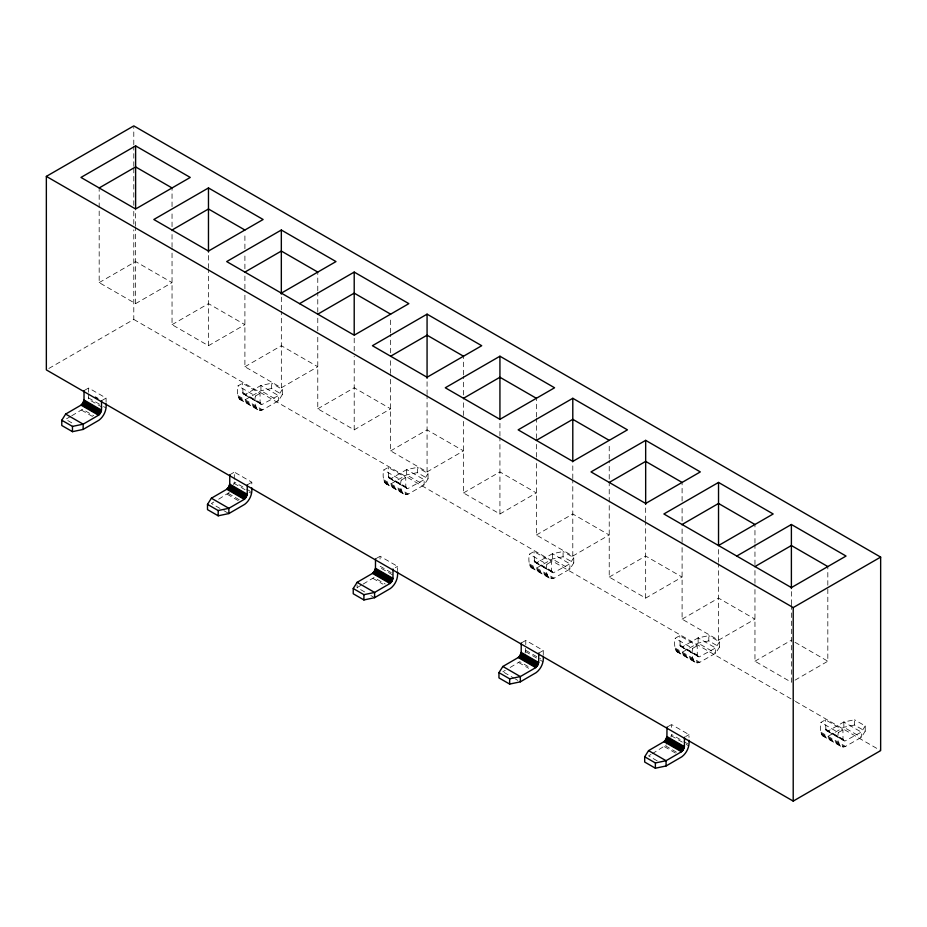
<?xml version="1.0" encoding="UTF-8"?>
<svg xmlns="http://www.w3.org/2000/svg" width="927" height="927" viewBox="0 0 927 927"><rect width="100%" height="100%" fill="white"/><g stroke="black" fill="none" stroke-linecap="round" stroke-linejoin="round"><path stroke-width="0.7" stroke-dasharray="4.63 3.48" d="M99.177 282.608L135.609 261.576L172.04 282.608L135.609 303.639L99.177 282.608L99.177 189.386M48.853 368.459L133.789 319.421L133.789 229.884M133.789 224.102L133.789 211.113M133.789 205.33L133.789 167.787M133.789 166.339L133.789 146.118M133.789 144.682L133.789 127.347M135.609 303.639L135.609 227.15M135.609 226.2L135.609 208.992M172.04 324.67L208.471 303.639L244.902 324.67L208.471 345.713L172.04 324.67L172.04 248.193M172.04 247.231L172.04 230.023M172.04 226.675L172.04 212.329M172.04 206.594L172.04 187.949M208.471 345.713L208.471 269.224M208.471 268.262L208.471 251.055M244.902 366.744L281.333 345.713L317.776 366.744L281.333 387.776L244.902 366.744L244.902 290.255M244.902 288.818L244.902 272.086M244.902 268.749L244.902 254.404M244.902 248.668L244.902 232.886M260.881 404.184L260.081 402.677L260.024 393.349L242.538 383.257L237.984 385.887L255.47 395.98C254.16 400.545 254.519 413.291 262.596 409.873L278.424 400.823L282.318 394.647L271.623 388.483L271.623 383.222L260.939 385.47L245.551 394.288L243.836 394.357M281.333 387.776L281.333 311.287M281.333 309.861L281.333 293.129M282.318 394.647L282.318 389.398L271.623 383.222M317.776 408.807L354.207 387.776L390.638 408.807L354.207 429.85L317.776 408.807L317.776 335.667M317.776 330.893L317.776 314.16M317.776 312.248L317.776 292.167M317.776 290.73L317.776 272.086M354.207 429.85L354.207 356.223M354.207 350.962L354.207 335.192M364.612 591.924L357.115 587.602L357.115 584.972M390.638 450.881L427.069 429.85L463.5 450.881L427.069 471.913L390.638 450.881L390.638 374.392M390.638 373.43L390.638 358.622M390.638 352.874L390.638 334.23M390.638 332.805L390.638 317.022M406.605 488.32L405.806 486.814L405.759 477.486L388.262 467.393L383.708 470.024L401.206 480.116C399.896 484.682 400.244 497.428 408.332 494.01L424.149 484.96L428.042 478.784L417.347 472.619L417.347 467.359L406.663 469.607L391.275 478.425L389.572 478.483M427.069 471.913L427.069 395.423M427.069 394.473L427.069 377.254M428.042 478.784L428.042 473.535L417.347 467.359M463.5 492.944L499.931 471.913L536.362 492.944L499.931 513.987L463.5 492.944L463.5 420.765M463.5 415.505L463.5 398.297M463.5 394.948L463.5 376.304M463.5 374.867L463.5 356.223M499.931 513.987L499.931 437.498M499.931 436.061L499.931 419.328M536.362 535.018L572.793 513.987L609.224 535.018L572.793 556.049L536.362 535.018L536.362 458.529M536.362 457.092L536.362 439.885M536.362 438.448L536.362 418.367M536.362 416.941L536.362 398.297M552.341 572.457L551.542 570.951L551.484 561.623L533.998 551.53L529.444 554.161L546.93 564.253C545.621 568.819 545.98 581.565 554.056 578.147L569.885 569.097L573.767 562.921L563.083 556.756L563.083 551.495L552.399 553.732L537.011 562.562L535.296 562.619M572.793 556.049L572.793 480.035M572.793 478.61L572.793 461.391M573.767 562.921L573.767 557.66L563.083 551.495M609.224 577.081L645.667 556.049L682.098 577.081L645.667 598.112L609.224 577.081L609.224 482.434M609.224 479.085L609.224 460.441M609.224 459.004L609.224 443.233M645.667 598.112L645.667 521.634M645.667 520.673L645.667 503.465M682.098 619.155L718.529 598.112L754.96 619.155L718.529 640.186L682.098 619.155L682.098 542.666M682.098 541.704L682.098 524.497M682.098 521.148L682.098 506.814M682.098 501.078L682.098 482.434M698.066 656.594L697.266 655.088L697.208 645.76L679.723 635.667L675.169 638.297L692.654 648.39C691.345 652.956 691.704 665.702 699.792 662.284L715.609 653.234L719.503 647.058L708.807 640.881L708.807 635.632L698.124 637.869L682.736 646.698L681.032 646.756M718.529 640.186L718.529 563.697M718.529 562.26L718.529 545.528M719.503 647.058L719.503 641.797L708.807 635.632M791.391 604.81L791.391 682.249L754.96 661.218L754.96 584.728M754.96 583.303L754.96 566.084M754.96 564.659L754.96 544.578M754.96 543.141L754.96 524.497M791.391 604.334L791.391 589.989M795.03 680.151L827.823 661.218L827.823 586.64M827.823 585.215L827.823 566.571M843.79 740.731L843.002 739.225L842.944 729.897L825.459 719.804L820.905 722.434L838.39 732.527C837.081 737.092 837.44 749.839 845.517 746.42L861.345 737.359L865.227 731.194L854.532 725.018L854.532 719.769L843.848 722.006L828.46 730.835L826.757 730.893M865.227 731.194L865.227 725.934L854.532 719.769M102.074 407.162L88.332 399.224L88.575 393.651M88.586 392.237L88.61 387.984L106.095 398.089L106.072 402.33M234.288 479.201L234.346 472.121L251.831 482.225L251.796 486.466M380.047 559.085L380.07 556.258L397.556 566.362L397.532 570.603M525.18 653.002L525.76 646.049M525.771 644.636L525.794 640.395L543.292 650.499L543.257 654.74M671.507 727.359L671.53 724.532L689.016 734.624L688.993 737.463M233.72 484.728L234.276 482.028L245.516 488.517M670.905 737.139L671.461 734.439L682.701 740.928M282.318 389.398L278.424 395.562L261.843 404.566L243.025 393.697L242.538 383.257M428.042 473.535L424.149 479.699L407.579 488.703L388.761 477.834L388.262 467.393M573.767 557.66L569.885 563.836L553.303 572.84L534.485 561.971L533.998 551.53M719.503 641.797L715.609 647.973L699.039 656.976L680.209 646.107L679.723 635.667M865.227 725.934L861.345 732.11L844.764 741.113L825.945 730.244L825.459 719.804M218.691 499.213L229.282 492.411M652.226 753.744L666.467 744.821M71.75 415.783L82.538 409.259L93.778 415.76M363.199 584.056L373.998 577.533L385.238 584.022M510.151 667.486L519.723 661.669L530.962 668.158M70.533 416.49L65.655 419.328L74.403 424.381M213.824 502.052L211.391 503.465L222.631 509.954M357.115 587.602L361.982 584.763M502.851 671.739L505.285 670.325M651.009 754.451L648.576 755.876L657.324 760.928M84.056 390.615L88.61 387.984M101.541 400.719L106.095 398.089M255.47 395.98L260.024 393.349M229.792 474.751L234.346 472.121M247.277 484.856L251.831 482.225M401.206 480.116L405.759 477.486M375.516 558.888L380.07 556.258M395.284 567.672L397.556 566.362M546.93 564.253L551.484 561.623M521.241 643.025L525.794 640.395M538.738 653.118L543.292 650.499M692.654 648.39L697.208 645.76M754.96 661.218L791.391 640.186M666.976 727.162L671.53 724.532M685.598 736.606L689.016 734.624M838.39 732.527L842.944 729.897M271.623 388.483L260.939 390.719L245.11 399.78C237.034 403.199 236.675 390.452 237.984 385.887M417.347 472.619L406.663 474.856L390.835 483.917C382.758 487.335 382.399 474.589 383.708 470.024M563.083 556.756L552.399 558.993L536.571 568.054C528.494 571.472 528.135 558.726 529.444 554.161M708.807 640.881L698.124 643.129L682.295 652.191C674.219 655.609 673.859 642.863 675.169 638.297M854.532 725.018L843.848 727.266L828.031 736.328C819.943 739.746 819.595 727 820.905 722.434M795.03 642.284L827.823 661.218M133.789 319.421L794.184 700.696M795.436 701.415L880.65 750.615M242.596 392.584L263.036 404.381M388.32 476.71L408.761 488.517M534.056 560.847L554.497 572.654M679.781 644.983L700.221 656.791M825.505 729.12L845.957 740.928M242.758 393.187L262.422 404.543M388.483 477.324L408.147 488.68M534.219 561.461L553.882 572.816M679.943 645.598L699.607 656.953M825.679 729.734L845.343 741.09M243.025 393.697L261.843 404.566M388.761 477.834L407.579 488.703M534.485 561.971L553.303 572.84M680.209 646.107L699.039 656.976M825.945 730.244L844.764 741.113M238.054 395.702L262.596 409.873M383.778 479.838L408.332 494.01M529.514 563.975L554.056 578.147M675.238 648.112L699.792 662.284M820.974 732.249L845.517 746.42M238.262 396.802L261.541 410.244M383.998 480.939L407.277 494.381M529.723 565.076L553.002 578.518M675.447 649.201L698.738 662.654M821.183 733.338L844.462 746.791M238.61 397.776L260.533 410.429M384.334 481.913L406.258 494.566M530.07 566.049L551.994 578.703M675.795 650.175L697.718 662.84M821.531 734.311L843.454 746.977M239.085 398.61L259.572 410.441M384.809 482.747L405.296 494.578M530.545 566.884L551.032 578.715M676.27 651.021L696.756 662.84M821.994 735.157L842.492 746.977M239.676 399.294L258.679 410.267M385.412 483.43L404.404 494.404M531.136 567.567L550.14 578.541M676.861 651.704L695.864 662.678M822.597 735.841L841.6 746.803M88.54 397.892L102.283 405.817M103.534 406.547L106.026 407.984M246.767 489.236L250.51 491.403M391.24 572.654L380 566.165L379.792 567.498L392.283 574.705M525.725 650.302L540.719 658.946M683.952 741.646L687.695 743.813M234.056 483.361L247.799 491.298M249.05 492.017L251.553 493.454M525.516 651.635L539.259 659.561M540.511 660.291L543.002 661.727M671.252 735.771L684.995 743.697M686.235 744.427L688.738 745.864M228.262 493.396L239.502 499.896M665.459 745.806L676.698 752.295M81.483 410.116L92.723 416.605M227.208 494.253L238.459 500.742M372.944 578.39L382.932 584.149M518.668 662.515L528.668 668.286M664.404 746.652L675.644 753.153M223.882 510.673L228.876 513.558M370.858 595.54L374.601 597.695M504.091 672.457L514.091 678.228M515.342 678.946L517.834 680.395M260.939 385.47L260.939 390.719L278.424 400.823L278.424 395.562L260.939 385.47M406.663 469.607L406.663 474.856L424.149 484.96L424.149 479.699L406.663 469.607M552.399 553.732L552.399 558.993L569.885 569.097L569.885 563.836L552.399 553.732M698.124 637.869L698.124 643.129L715.609 653.234L715.609 647.973L698.124 637.869M843.848 722.006L843.848 727.266L861.345 737.359L861.345 732.11L843.848 722.006"/><path stroke-width="1.39" d="M46.35 176.385L46.35 369.896L793.211 801.102L880.65 750.615L880.65 557.104L133.789 125.898L46.35 176.385L793.211 607.579L880.65 557.104M84.056 390.615L83.998 400L82.758 403.222L81.043 405.122L65.655 414.068L61.773 420.244L61.773 425.493L72.468 431.669L83.152 429.421L98.969 420.209C103.951 416.42 106.779 409.989 106.06 403.743M72.468 431.669L72.468 426.408L61.773 420.244M83.152 429.421L83.152 424.172L98.54 415.215L100.243 413.315L101.495 410.105L101.541 400.719M135.609 208.505L135.609 145.887L190.255 177.439L135.609 208.992L80.962 177.439L135.609 145.887M229.792 474.751L229.734 484.137L228.482 487.347L226.779 489.259L211.391 498.205L207.497 504.381L207.497 509.63L218.193 515.806L228.876 513.558L244.705 504.346C249.676 500.557 252.515 494.126 251.785 487.88M208.471 252.017L208.471 187.949L263.117 219.502L208.471 251.055L153.824 219.502L208.471 187.949M218.193 515.806L218.193 510.545L207.497 504.381M228.876 513.558L228.876 508.309L244.264 499.352L245.968 497.451L247.219 494.242L247.277 484.856M281.333 294.079L281.333 230.023L335.991 261.576L281.333 293.129M375.516 558.888L375.458 568.274L374.218 571.484L372.503 573.396L357.115 582.341L353.233 588.518L353.233 593.767L363.917 599.943L374.601 597.695L390.429 588.483C395.4 584.682 398.239 578.263 397.521 572.017M354.207 334.717L354.207 272.086L408.853 303.639L354.207 335.192L226.686 261.576L281.333 230.023M363.917 599.943L363.917 594.682L353.233 588.518M374.601 597.695L374.601 592.446L389.989 583.489L391.704 581.588L392.944 578.378L393.002 568.993M427.069 378.216L427.069 314.16L481.716 345.713L427.069 377.254L372.422 345.713L427.069 314.16M521.241 643.025L521.194 652.411L519.943 655.621L518.239 657.533L502.851 666.478L498.958 672.643L498.958 677.904L509.653 684.08L520.337 681.832L536.165 672.62C541.136 668.819 543.975 662.399 543.245 656.154M499.931 418.853L499.931 356.223L554.578 387.776L499.931 419.328L445.284 387.776L499.931 356.223M509.653 684.08L509.653 678.819L498.958 672.643M520.337 681.832L520.337 676.571L535.725 667.625L537.428 665.725L538.68 662.504L538.738 653.118M572.793 460.916L572.793 398.297L627.44 429.85L572.793 461.391L518.147 429.85L572.793 398.297M666.976 727.162L666.919 736.548L665.679 739.758L663.964 741.67L648.576 750.615L644.682 756.78L644.682 762.04L655.377 768.216L666.061 765.969L681.89 756.756C686.861 752.956 689.7 746.536 688.981 740.291M645.667 504.415L645.667 440.36L700.314 471.913L645.667 503.465L591.009 471.913L645.667 440.36M655.377 768.216L655.377 762.956L644.682 756.78M666.061 765.969L666.061 760.708L681.449 751.762L683.164 749.862L684.404 746.641L684.462 737.255M718.529 545.053L718.529 482.434L773.176 513.975L718.529 545.528M791.391 588.552L791.391 524.497L846.038 556.049L791.391 587.602L663.883 513.975L718.529 482.434M793.211 801.102L793.211 607.579M99.177 187.949L135.609 166.918L172.04 187.949M172.04 230.023L208.471 208.992L244.902 230.023M244.902 272.086L281.333 251.055L317.776 272.086M299.56 303.639L354.207 272.086M317.776 314.16L354.207 293.129L390.638 314.16M390.638 356.223L427.069 335.192L463.5 356.223M463.5 398.297L499.931 377.254L536.362 398.297M536.362 440.36L572.793 419.328L609.224 440.36M609.224 482.434L645.667 461.391L682.098 482.434M682.098 524.497L718.529 503.465L754.96 524.497M736.745 556.049L791.391 524.497M754.96 566.571L791.391 545.528L827.823 566.571M72.468 426.408L83.152 424.172L65.655 414.068M218.193 510.545L228.876 508.309L211.391 498.205M363.917 594.682L374.601 592.446L357.115 582.341M509.653 678.819L520.337 676.571L502.851 666.478M655.377 762.956L666.061 760.708L648.576 750.615M95.296 397.104L97.799 398.552M83.998 400L101.495 410.105M229.734 484.137L247.219 494.242M375.458 568.274L392.944 578.378M521.194 652.411L538.68 662.504M666.919 736.548L684.404 746.641M83.836 400.812L101.321 410.904M229.572 484.948L247.057 495.041M375.296 569.085L392.781 579.178M521.02 653.222L538.517 663.315M666.756 737.347L684.242 747.452M83.569 401.623L101.055 411.727M229.293 485.76L246.791 495.864M375.029 569.896L392.515 580.001M520.754 654.033L538.239 664.138M666.49 738.17L683.975 748.263M83.21 402.434L100.695 412.538M228.934 486.571L246.42 496.675M374.659 570.708L392.156 580.812M520.395 654.844L537.88 664.949M666.119 738.981L683.605 749.074M82.758 403.222L100.243 413.315M228.482 487.347L245.968 497.451M374.218 571.484L391.704 581.588M519.943 655.621L537.428 665.725M665.679 739.758L683.164 749.862M82.236 403.94L99.722 414.033M227.961 488.077L245.458 498.17M373.697 572.214L391.182 582.307M519.421 656.351L536.907 666.443M665.157 740.476L682.643 750.58M81.657 404.578L99.143 414.682M227.393 488.714L244.879 498.807M373.118 572.851L390.603 582.944M518.853 656.988L536.339 667.081M664.578 741.125L682.063 751.218M81.043 405.122L98.54 415.215M226.779 489.259L244.264 499.352M372.503 573.396L389.989 583.489M518.239 657.533L535.725 667.625M663.964 741.67L681.449 751.762"/></g></svg>
